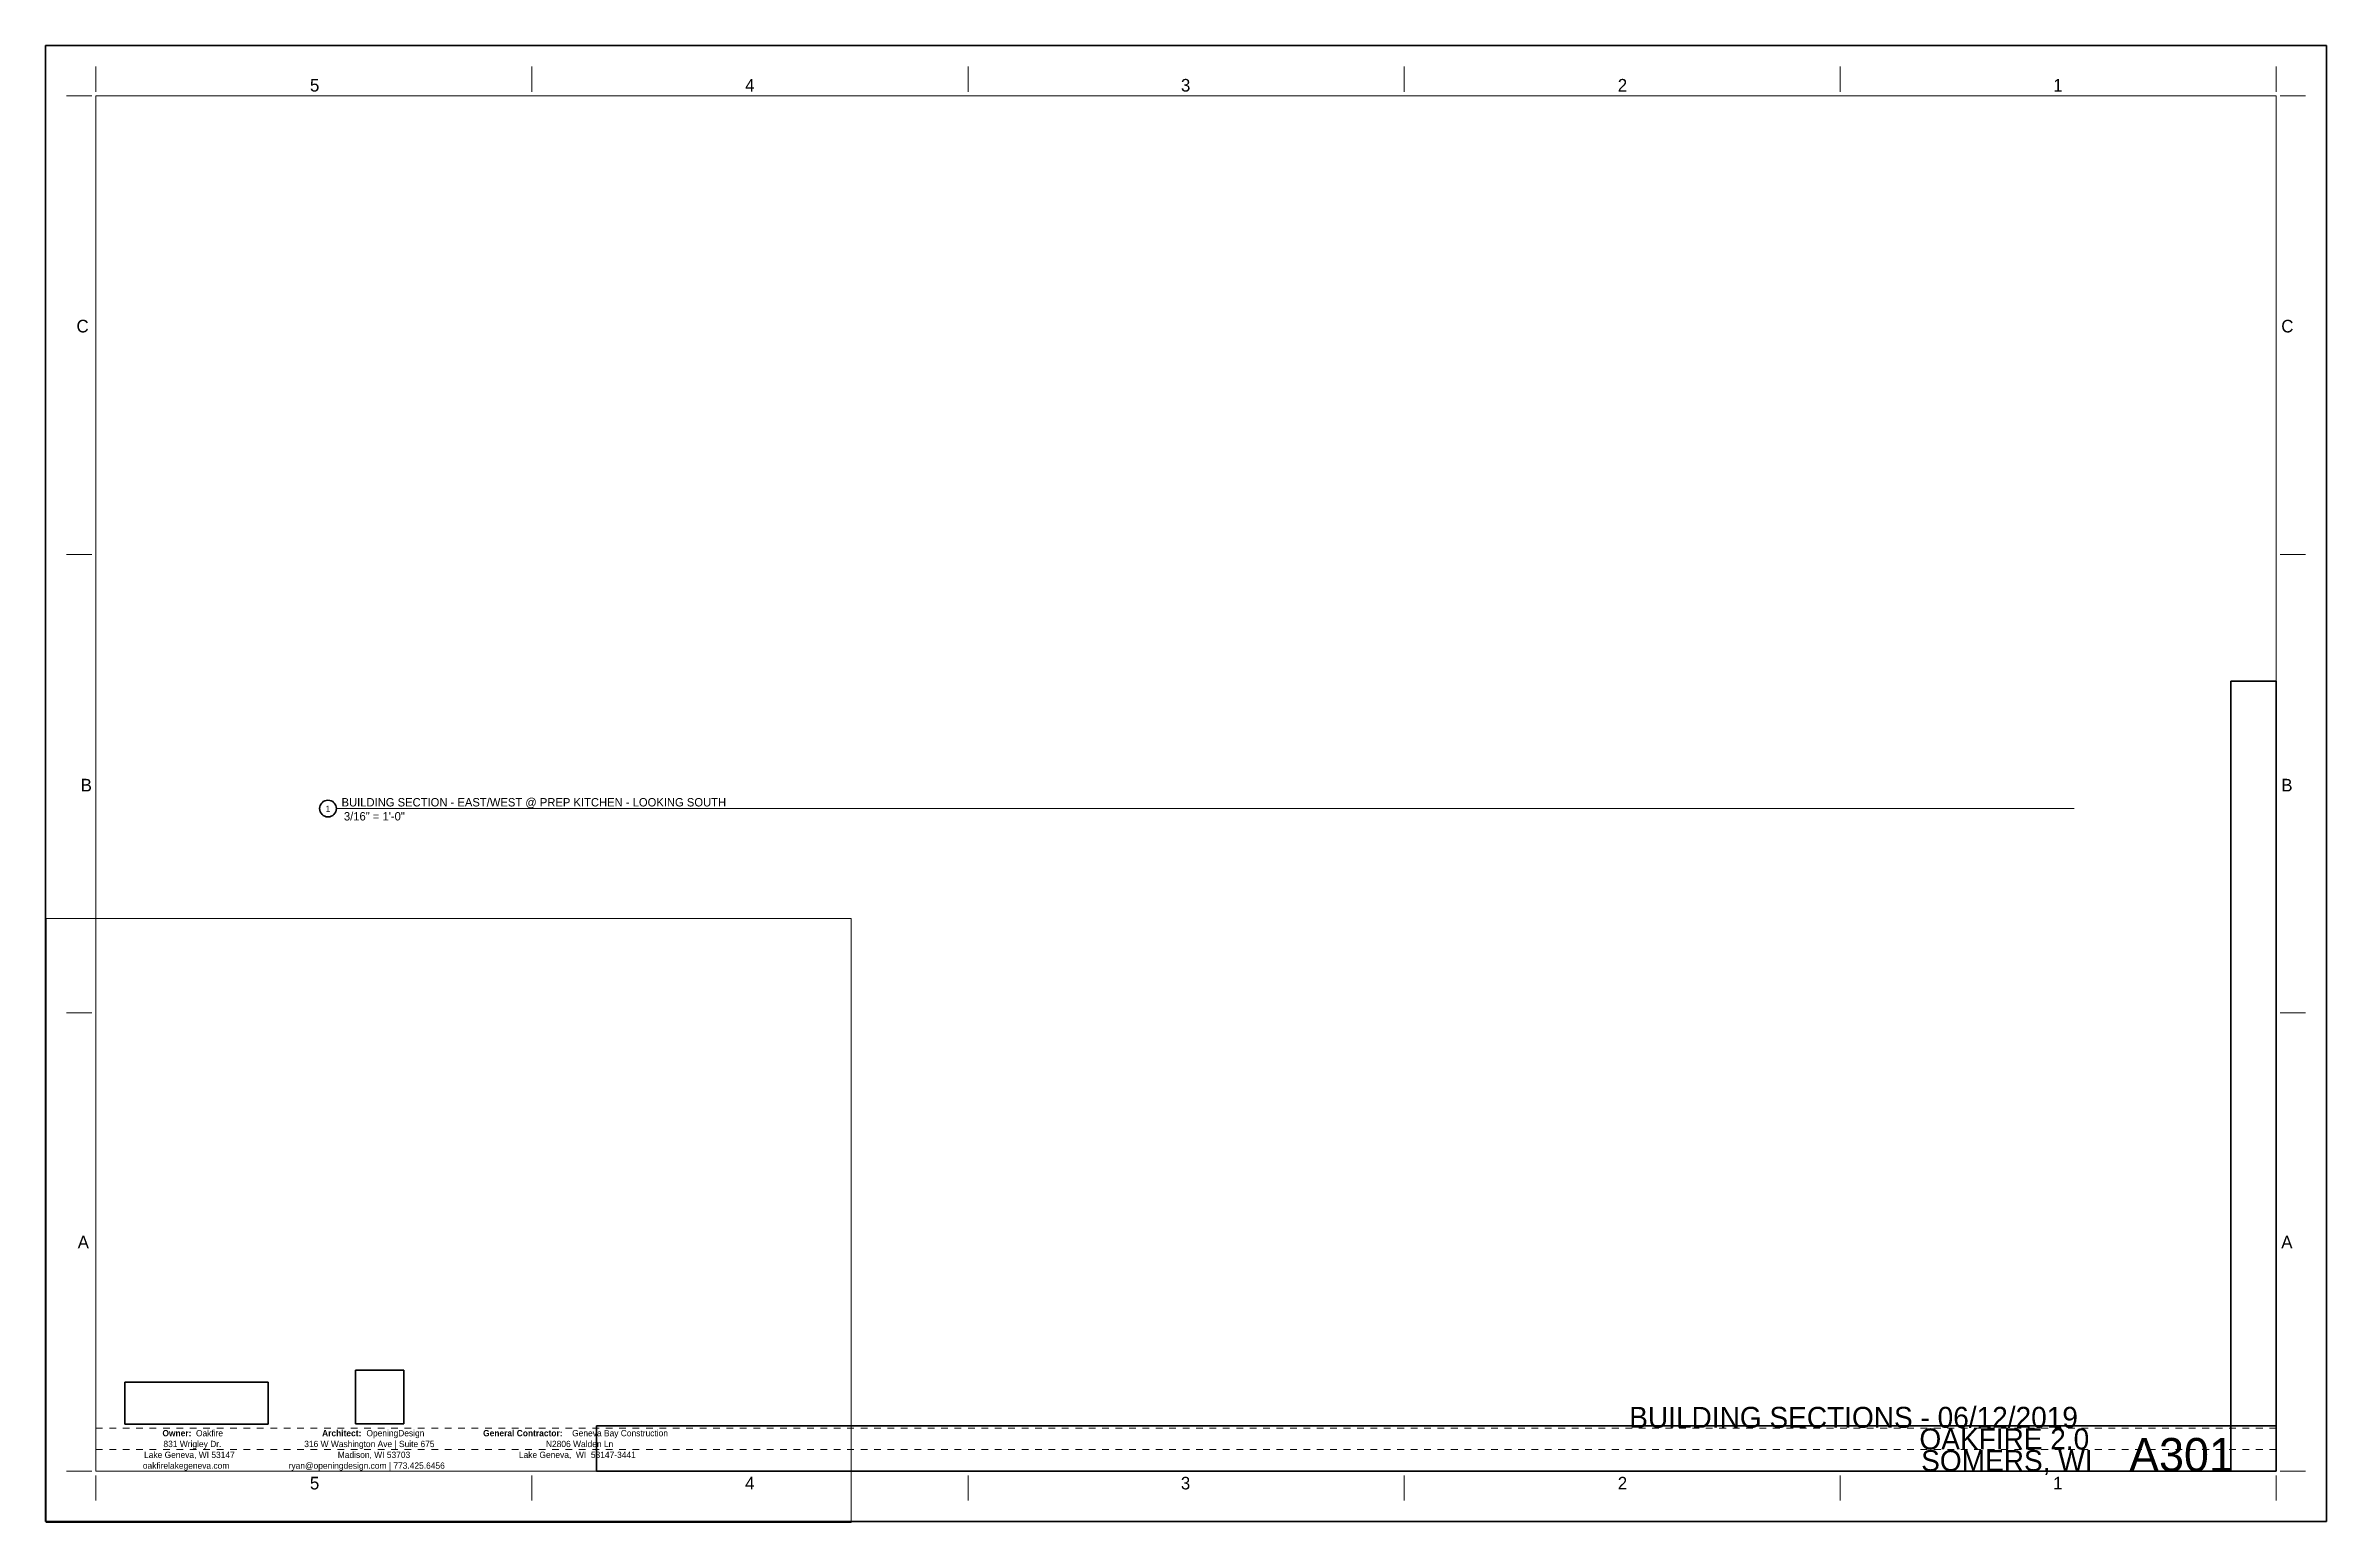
# Paper-space layout 'Layout1' of a CAD drawing. Header units: inches. Extents: x 0 to 34, y 0 to 22.
import ezdxf

# ---------------------------------------------------------------- set-up
doc = ezdxf.new("R2010")
doc.units = ezdxf.units.IN
doc.header["$MEASUREMENT"] = 0
doc.linetypes.add('Dot 1_32_', pattern=[0.03125, 0, -0.03125])
doc.layers.add('G-ANNO-NPLT', color=191, linetype='Continuous', plot=False)
doc.layers.add('G-ANNO-TTLB', color=6, linetype='Continuous', lineweight=30)
doc.layers.add('G-ANNO-TTLB-MEDM', color=33, linetype='Continuous', lineweight=20)
doc.styles.add('Century Gothic_1', font='ufonts.com_century-gothic.ttf', dxfattribs={"height": 0.1875})
doc.styles.add('Century Gothic_2', font='ufonts.com_century-gothic.ttf', dxfattribs={"height": 0.09375})
doc.styles.add('Century Gothic_3', font='ufonts.com_century-gothic.ttf', dxfattribs={"height": 0.5})
doc.styles.add('Century Gothic_4', font='ufonts.com_century-gothic.ttf', dxfattribs={"height": 0.3125})
doc.styles.add('Century Gothic_5', font='ufonts.com_century-gothic.ttf', dxfattribs={"height": 0.125})
doc.styles.add('Century Gothic_B', font='GOTHICB.TTF', dxfattribs={"height": 0.09375})
picture_1 = doc.add_image_def('image1.jpg', size_in_pixel=(547, 610))
picture_2 = doc.add_image_def('image2.png', size_in_pixel=(371, 109))
picture_3 = doc.add_image_def('image3.jpg', size_in_pixel=(95, 1663))
picture_4 = doc.add_image_def('image4.jpg', size_in_pixel=(3536, 95))

# ---------------------------------------------------------------- blocks, each defined once
blk = doc.blocks.new('OD Title Block - 22x34 - Presentation - one-539370-BUILDING SECTIONS')
at = {"layer": 'G-ANNO-TTLB'}
for p, q in [((-0.01, 0.014), (-0.01, 22.014)), ((-0.01, 22.014), (33.99, 22.014)), ((-0.01, 22.014), (33.99, 22.014)), ((33.99, 0.014), (33.99, 22.014)), ((-0.01, 0.014), (33.99, 0.014))]:
    blk.add_line(p, q, dxfattribs=at)
at = {"layer": 'G-ANNO-TTLB', "linetype": 'Dot 1_32_', "lineweight": 13}
for p, q in [((0.74, 1.404), (33.24, 1.404)), ((0.74, 1.084), (33.24, 1.084))]:
    blk.add_line(p, q, dxfattribs=at)
at = {"layer": 'G-ANNO-TTLB-MEDM'}
for p, q in [((0.74, 21.326), (0.74, 21.701)), ((7.24, 21.326), (7.24, 21.701)), ((13.74, 21.326), (13.74, 21.701)), ((20.24, 21.326), (20.24, 21.701)), ((26.74, 21.326), (26.74, 21.701)), ((33.24, 21.326), (33.24, 21.701)), ((0.677, 21.264), (0.302, 21.264)), ((0.74, 21.264), (0.74, 0.764)), ((0.74, 21.264), (33.24, 21.264)), ((33.24, 21.264), (33.24, 0.764)), ((33.302, 21.264), (33.677, 21.264)), ((0.677, 14.43), (0.302, 14.43)), ((33.302, 14.43), (33.677, 14.43)), ((0.677, 7.597), (0.302, 7.597)), ((33.302, 7.597), (33.677, 7.597)), ((0.677, 0.764), (0.302, 0.764)), ((0.74, 0.764), (33.24, 0.764)), ((0.74, 0.701), (0.74, 0.326)), ((7.24, 0.701), (7.24, 0.326)), ((13.74, 0.701), (13.74, 0.326)), ((20.24, 0.701), (20.24, 0.326)), ((26.74, 0.701), (26.74, 0.326)), ((33.24, 0.701), (33.24, 0.326)), ((33.302, 0.764), (33.677, 0.764))]:
    blk.add_line(p, q, dxfattribs=at)
at = {"layer": 'G-ANNO-TTLB', "lineweight": 9, "attachment_point": 1}
for s, insert, char_height, width, style in [('5', (3.93, 21.517), 0.188, 0.17675, 'Century Gothic_1'), ('4', (10.418, 21.517), 0.188, 0.17675, 'Century Gothic_1'), ('3', (16.914, 21.517), 0.188, 0.17675, 'Century Gothic_1'), ('2', (23.426, 21.517), 0.188, 0.17675, 'Century Gothic_1'), ('1', (29.918, 21.517), 0.188, 0.17675, 'Century Gothic_1'), ('C', (0.45, 17.926), 0.188, 0.25881, 'Century Gothic_1'), ('C', (33.317, 17.926), 0.188, 0.25881, 'Century Gothic_1'), ('B', (0.512, 11.084), 0.188, 0.18306, 'Century Gothic_1'), ('B', (33.317, 11.084), 0.188, 0.18306, 'Century Gothic_1'), ('A', (0.468, 4.273), 0.188, 0.23672, 'Century Gothic_1'), ('A', (33.317, 4.273), 0.188, 0.23672, 'Century Gothic_1'), ('Owner: ', (1.731, 1.377), 0.0937, 0.606, 'Century Gothic_B'), ('Oakfire', (2.231, 1.377), 0.0937, 0.56497, 'Century Gothic_2'), ('Architect: ', (4.111, 1.377), 0.09375, 0.80169, 'Century Gothic_B'), ('OpeningDesign', (4.772, 1.377), 0.09375, 1.212, 'Century Gothic_2'), ('General Contractor: ', (6.511, 1.377), 0.09375, 1.60969, 'Century Gothic_B'), ('Geneva Bay Construction', (7.839, 1.377), 0.09375, 2.01053, 'Century Gothic_2'), ('Lake Geneva, WI 53147', (1.457, 1.054), 0.09375, 1.83378, 'Century Gothic_2'), ('831 Wrigley Dr.', (1.746, 1.216), 0.09375, 1.13309, 'Century Gothic_2'), ('316 W Washington Ave | Suite 675', (3.845, 1.216), 0.09375, 2.65756, 'Century Gothic_2'), ('Madison, WI 53703', (4.345, 1.054), 0.09375, 1.44556, 'Century Gothic_2'), ('Lake Geneva,  WI  53147-3441', (7.045, 1.054), 0.09375, 2.32931, 'Century Gothic_2'), ('N2806 Walden Ln', (7.448, 1.216), 0.09375, 1.35088, 'Century Gothic_2'), ('oakfirelakegeneva.com', (1.439, 0.893), 0.09375, 1.88112, 'Century Gothic_2'), ('ryan@openingdesign.com | 773.425.6456', (3.613, 0.893), 0.09375, 3.21937, 'Century Gothic_2'), ('3', (16.913, 0.679), 0.188, 0.17675, 'Century Gothic_1'), ('2', (23.426, 0.679), 0.188, 0.17675, 'Century Gothic_1'), ('5', (3.929, 0.679), 0.188, 0.17675, 'Century Gothic_1'), ('4', (10.417, 0.679), 0.188, 0.17675, 'Century Gothic_1'), ('1', (29.917, 0.679), 0.188, 0.17675, 'Century Gothic_1')]:
    blk.add_mtext(s, dxfattribs=dict(at, insert=insert, char_height=char_height, width=width, style=style))
at = {"layer": 'G-ANNO-TTLB'}
image = blk.add_image(picture_3, insert=(32.567, 0.764), size_in_units=(0.673, 11.775), dxfattribs=at)
image.dxf.flags = 7
image = blk.add_image(picture_2, insert=(1.173, 1.464), size_in_units=(2.134, 0.627), dxfattribs=at)
image.dxf.flags = 7
image = blk.add_image(picture_1, insert=(4.611, 1.469), size_in_units=(0.719, 0.802), rotation=0, dxfattribs=at)
image.dxf.flags = 7
image = blk.add_image(picture_4, insert=(8.203, 0.764), size_in_units=(25.037, 0.673), dxfattribs=at)
image.dxf.flags = 7
blk = doc.blocks.new('Viewport - All On-568496-BUILDING SECTIONS')
at = {"layer": 'G-ANNO-TTLB'}
for start, end in [(360, 180), (180, 360)]:
    blk.add_arc((-0.125, 0), 0.125, start, end, dxfattribs=at)

psp = doc.layouts.get("Layout1")

# ---------------------------------------------------------------- linework, layer by layer
at = {"layer": 'G-ANNO-NPLT', "lineweight": 9}
psp.add_line((4.324, 10.64), (30.231, 10.64), dxfattribs=at)

# ---------------------------------------------------------------- block references
at = {"layer": 'G-ANNO-TTLB', "lineweight": 9}
psp.add_blockref('OD Title Block - 22x34 - Presentation - one-539370-BUILDING SECTIONS', (0, 0), dxfattribs=at)
at = {"layer": 'G-ANNO-TTLB'}
psp.add_blockref('Viewport - All On-568496-BUILDING SECTIONS', (4.324, 10.64), dxfattribs=at)

# ---------------------------------------------------------------- texts
at = {"layer": 'G-ANNO-TTLB', "lineweight": 9, "attachment_point": 1}
for s, insert, char_height, width, style in [('1', (4.163, 10.684), 0.0937, 0.08837, 'Century Gothic_2'), ('BUILDING SECTION - EAST/WEST @ PREP KITCHEN - LOOKING SOUTH', (4.401, 10.797), 0.125, 6.75753, 'Century Gothic_5'), (' 3/16" = 1\'-0"', (4.39, 10.588), 0.125, 1.22778, 'Century Gothic_5'), ('BUILDING SECTIONS - 06/12/2019', (23.597, 1.722), 0.3125, 8.26622, 'Century Gothic_4'), ('OAKFIRE 2.0', (27.923, 1.4), 0.3125, 3.02369, 'Century Gothic_4'), ('SOMERS, WI', (27.949, 1.077), 0.3125, 2.99212, 'Century Gothic_4'), ('A301', (31.049, 1.258), 0.5, 2.02631, 'Century Gothic_3')]:
    psp.add_mtext(s, dxfattribs=dict(at, insert=insert, char_height=char_height, width=width, style=style))

# ---------------------------------------------------------------- viewports
at = {"layer": '0'}
psp.add_viewport(center=(6, 4.5), size=(12, 9), view_center_point=(6, 4.5), view_height=12, dxfattribs=at)

doc.saveas('drawing.dxf')
